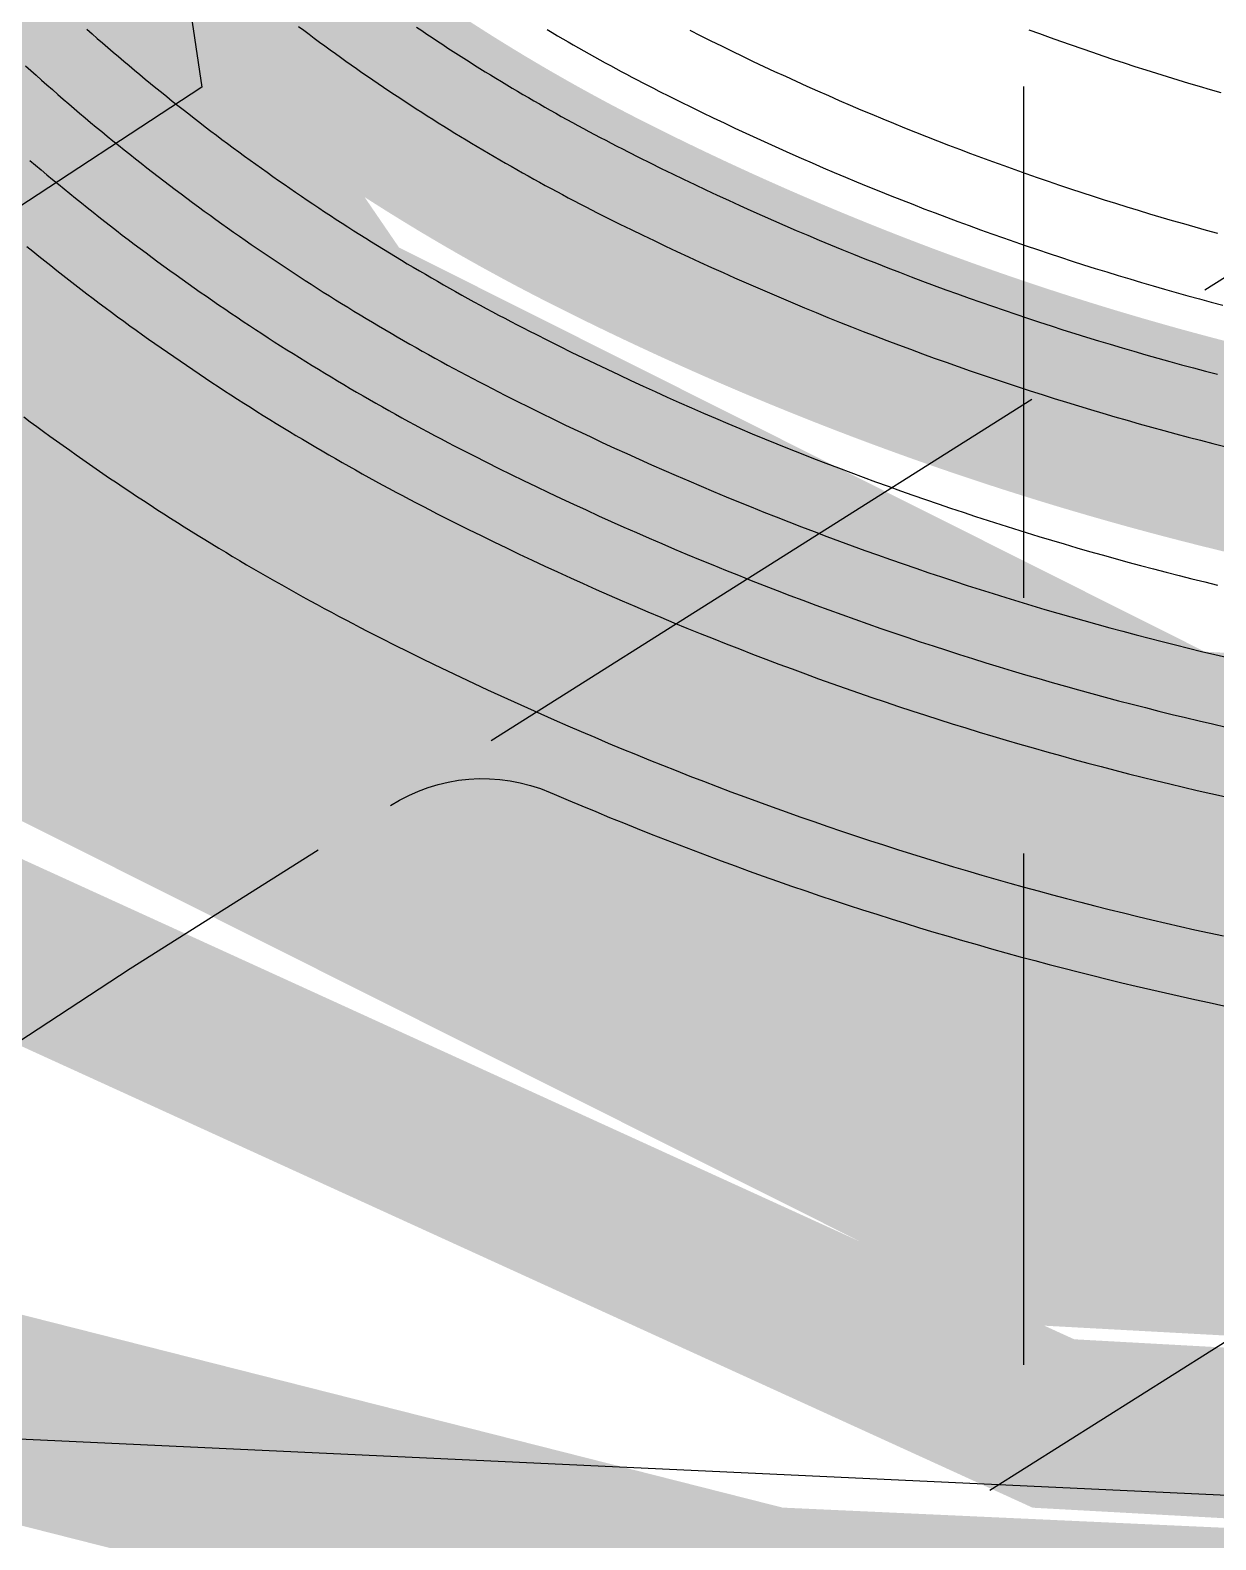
# Model space of a CAD drawing. Header units: inches. Extents: x 2439273 to 2445077, y 7048639 to 7057917.
# Drawn here: x 2442261.6 to 2442331.1, y 7051294 to 7051382.5 of the extents above; entities that cross this region are included whole.
import ezdxf

# ---------------------------------------------------------------- set-up
doc = ezdxf.new("R2010")
doc.units = ezdxf.units.IN
doc.header["$LTSCALE"] = 300
doc.header["$MEASUREMENT"] = 0
for name, pattern in [('DASHED', [0.29, 0.25, -0.04]), ('DASHED2', [0.15, 0.1, -0.05]), ('DASHEDX2', [0.165, 0.125, -0.04]), ('HIDDEN', [0.375, 0.25, -0.125]), ('PHANTOM', [4.25, 3.5, -0.15, 0.15, -0.15, 0.15, -0.15])]:
    doc.linetypes.add(name, pattern=pattern)
for name, color, linetype in [('BOUNDARY', 24, 'PHANTOM'), ('DRAINAGE_AREA', 250, 'DASHEDX2'), ('EC', 43, 'DASHEDX2'), ('GRID', 254, 'HIDDEN'), ('LIMITS OF DISTURBANCE', 1, 'HIDDEN'), ('new', 3, 'Continuous'), ('PC', 43, 'DASHEDX2'), ('SILT FENCE', 200, 'Continuous')]:
    doc.layers.add(name, color=color, linetype=linetype)

msp = doc.modelspace()

# ---------------------------------------------------------------- linework, layer by layer
at = {"layer": 'BOUNDARY', "color": 7, "linetype": 'Continuous', "flags": 128}
msp.add_lwpolyline([(2442104.787, 7051307.16), (2442104.787, 7051307.16, -0.164597), (2442284.061, 7051796.067), (2442284.061, 7051796.067)], format="xyb", dxfattribs=at)
msp.add_lwpolyline([(2442104.787, 7051307.16), (2443011.673, 7051264.942)], dxfattribs=at)
msp.add_lwpolyline([(2442104.787, 7051307.16), (2443011.673, 7051264.942)], dxfattribs=at)
at = {"layer": 'DRAINAGE_AREA', "color": 7, "linetype": 'DASHED', "const_width": 12, "flags": 128}
msp.add_lwpolyline([(2442449.991, 7052322.668), (2442298.345, 7052187.495), (2442138.512, 7052031.677), (2442027.086, 7051929.337), (2441999.692, 7051883.357), (2441997.609, 7051817.803), (2442000.875, 7051744.772), (2442013.654, 7051695.159), (2442042.943, 7051624.194), (2442109.289, 7051508.114), (2442159.128, 7051426.782), (2442198.914, 7051356.163), (2442210.213, 7051340.372), (2442231.226, 7051316.011), (2442249.406, 7051303.95), (2442304.833, 7051289.888), (2442380.115, 7051286.451), (2442499.98, 7051279.101), (2442655.099, 7051268.353), (2442738.562, 7051262.729), (2442833.166, 7051261.232), (2442897.366, 7051261.043), (2442925.703, 7051269.788), (2442951.973, 7051288.585), (2442990.83, 7051320.232), (2443040.082, 7051378.536), (2443101.431, 7051455.747), (2443128.76, 7051512.459)], dxfattribs=at)
msp.add_lwpolyline([(2442257.678, 7051403.06), (2442257.731, 7051402.966), (2442257.784, 7051402.871), (2442257.837, 7051402.777), (2442257.891, 7051402.683), (2442257.944, 7051402.589), (2442257.999, 7051402.495), (2442258.053, 7051402.402), (2442258.107, 7051402.308), (2442258.162, 7051402.215), (2442258.217, 7051402.121), (2442258.272, 7051402.028), (2442258.328, 7051401.935), (2442258.384, 7051401.843), (2442258.44, 7051401.75), (2442258.496, 7051401.657), (2442258.552, 7051401.565), (2442258.609, 7051401.473), (2442258.666, 7051401.381), (2442258.723, 7051401.289), (2442258.781, 7051401.197), (2442258.839, 7051401.106), (2442258.897, 7051401.014), (2442258.955, 7051400.923), (2442259.013, 7051400.832), (2442259.072, 7051400.741), (2442259.131, 7051400.65), (2442259.19, 7051400.559), (2442259.249, 7051400.469), (2442259.309, 7051400.378), (2442259.369, 7051400.288), (2442259.429, 7051400.198), (2442259.489, 7051400.108), (2442259.55, 7051400.019), (2442259.611, 7051399.929), (2442259.672, 7051399.84), (2442259.733, 7051399.75), (2442259.795, 7051399.661), (2442259.856, 7051399.572), (2442259.918, 7051399.484), (2442259.981, 7051399.395), (2442260.043, 7051399.307), (2442260.106, 7051399.218), (2442260.169, 7051399.13), (2442260.232, 7051399.042), (2442260.295, 7051398.955), (2442260.359, 7051398.867), (2442260.423, 7051398.78), (2442260.487, 7051398.692), (2442260.551, 7051398.605), (2442260.616, 7051398.518), (2442260.68, 7051398.432), (2442260.745, 7051398.345), (2442260.811, 7051398.259), (2442260.876, 7051398.172), (2442260.942, 7051398.086), (2442261.008, 7051398), (2442261.074, 7051397.915), (2442261.14, 7051397.829), (2442261.207, 7051397.744), (2442261.274, 7051397.659), (2442261.341, 7051397.574), (2442261.408, 7051397.489), (2442261.475, 7051397.404), (2442261.543, 7051397.32), (2442261.611, 7051397.235), (2442261.679, 7051397.151), (2442261.748, 7051397.067), (2442261.816, 7051396.984), (2442261.885, 7051396.9), (2442261.954, 7051396.817), (2442262.023, 7051396.733), (2442262.093, 7051396.65), (2442262.163, 7051396.568), (2442262.233, 7051396.485), (2442262.303, 7051396.402), (2442262.373, 7051396.32), (2442262.444, 7051396.238), (2442262.514, 7051396.156), (2442262.585, 7051396.074), (2442262.657, 7051395.993), (2442262.728, 7051395.912), (2442262.8, 7051395.83), (2442262.872, 7051395.749), (2442262.944, 7051395.669), (2442263.016, 7051395.588), (2442263.089, 7051395.508), (2442263.161, 7051395.427), (2442263.234, 7051395.347), (2442263.307, 7051395.268), (2442263.381, 7051395.188), (2442263.454, 7051395.109), (2442263.528, 7051395.029), (2442263.602, 7051394.95), (2442263.676, 7051394.871), (2442263.751, 7051394.793), (2442263.825, 7051394.714), (2442263.9, 7051394.636), (2442263.975, 7051394.558), (2442264.05, 7051394.48), (2442264.126, 7051394.403), (2442264.393, 7051394.129), (2442264.662, 7051393.856), (2442264.931, 7051393.583), (2442265.202, 7051393.312), (2442265.473, 7051393.042), (2442265.745, 7051392.772), (2442266.018, 7051392.504), (2442266.292, 7051392.236), (2442266.566, 7051391.97), (2442266.842, 7051391.704), (2442267.119, 7051391.439), (2442267.396, 7051391.175), (2442267.674, 7051390.912), (2442267.953, 7051390.65), (2442268.233, 7051390.388), (2442268.514, 7051390.128), (2442268.796, 7051389.869), (2442269.078, 7051389.61), (2442269.362, 7051389.353), (2442269.646, 7051389.096), (2442269.931, 7051388.84), (2442270.217, 7051388.586), (2442270.504, 7051388.332), (2442270.791, 7051388.079), (2442271.08, 7051387.827), (2442271.369, 7051387.576), (2442271.659, 7051387.327), (2442271.95, 7051387.078), (2442272.242, 7051386.83), (2442272.535, 7051386.582), (2442272.828, 7051386.336), (2442273.122, 7051386.091), (2442273.417, 7051385.847), (2442273.713, 7051385.604), (2442274.009, 7051385.362), (2442274.307, 7051385.12), (2442274.605, 7051384.88), (2442274.904, 7051384.641), (2442275.204, 7051384.403), (2442275.504, 7051384.165), (2442275.806, 7051383.929), (2442276.108, 7051383.694), (2442276.411, 7051383.46), (2442276.714, 7051383.226), (2442277.019, 7051382.994), (2442277.324, 7051382.763), (2442277.63, 7051382.533), (2442277.937, 7051382.303), (2442278.244, 7051382.075), (2442278.552, 7051381.848), (2442278.861, 7051381.622), (2442279.171, 7051381.396), (2442279.482, 7051381.172), (2442279.793, 7051380.949), (2442280.105, 7051380.727), (2442280.417, 7051380.506), (2442280.731, 7051380.286), (2442281.045, 7051380.067), (2442281.36, 7051379.849), (2442281.675, 7051379.632), (2442281.992, 7051379.416), (2442282.309, 7051379.201), (2442282.626, 7051378.988), (2442282.945, 7051378.775), (2442283.264, 7051378.563), (2442283.584, 7051378.353), (2442283.904, 7051378.143), (2442284.225, 7051377.934), (2442284.547, 7051377.727), (2442284.87, 7051377.521), (2442285.193, 7051377.315), (2442285.517, 7051377.111), (2442285.841, 7051376.908), (2442286.167, 7051376.706), (2442286.493, 7051376.505), (2442286.819, 7051376.305), (2442287.146, 7051376.106), (2442287.474, 7051375.908), (2442287.803, 7051375.711), (2442288.132, 7051375.516), (2442288.462, 7051375.321), (2442288.792, 7051375.128), (2442289.123, 7051374.935), (2442289.455, 7051374.744), (2442289.787, 7051374.554), (2442290.12, 7051374.365), (2442290.454, 7051374.177), (2442290.788, 7051373.99), (2442291.123, 7051373.804), (2442291.459, 7051373.62), (2442291.795, 7051373.436), (2442292.131, 7051373.254), (2442292.469, 7051373.072), (2442292.806, 7051372.892), (2442293.145, 7051372.713), (2442293.484, 7051372.535), (2442293.824, 7051372.358), (2442294.164, 7051372.182), (2442294.505, 7051372.008), (2442294.846, 7051371.834), (2442295.509, 7051371.5), (2442296.174, 7051371.169), (2442296.84, 7051370.841), (2442297.508, 7051370.515), (2442298.177, 7051370.192), (2442298.847, 7051369.872), (2442299.519, 7051369.555), (2442300.192, 7051369.241), (2442300.866, 7051368.929), (2442301.542, 7051368.621), (2442302.219, 7051368.315), (2442302.897, 7051368.012), (2442303.577, 7051367.712), (2442304.257, 7051367.415), (2442304.939, 7051367.121), (2442305.623, 7051366.829), (2442306.307, 7051366.541), (2442306.993, 7051366.255), (2442307.68, 7051365.973), (2442308.368, 7051365.693), (2442309.057, 7051365.416), (2442309.747, 7051365.142), (2442310.439, 7051364.871), (2442311.131, 7051364.603), (2442311.825, 7051364.337), (2442312.52, 7051364.075), (2442313.216, 7051363.816), (2442313.913, 7051363.559), (2442314.611, 7051363.306), (2442315.311, 7051363.055), (2442316.011, 7051362.808), (2442316.712, 7051362.563), (2442317.415, 7051362.321), (2442318.118, 7051362.083), (2442318.822, 7051361.847), (2442319.528, 7051361.614), (2442320.234, 7051361.384), (2442320.941, 7051361.158), (2442321.65, 7051360.934), (2442322.359, 7051360.713), (2442323.069, 7051360.495), (2442323.78, 7051360.28), (2442324.492, 7051360.069), (2442325.205, 7051359.86), (2442325.918, 7051359.654), (2442326.633, 7051359.451), (2442327.348, 7051359.251), (2442328.065, 7051359.055), (2442328.782, 7051358.861), (2442329.499, 7051358.67), (2442330.218, 7051358.483), (2442330.938, 7051358.298), (2442331.658, 7051358.116), (2442332.379, 7051357.938), (2442333.101, 7051357.762), (2442333.823, 7051357.59), (2442334.546, 7051357.42), (2442335.27, 7051357.254), (2442335.995, 7051357.091), (2442336.72, 7051356.931), (2442337.446, 7051356.773), (2442338.173, 7051356.619), (2442338.9, 7051356.468), (2442339.628, 7051356.32), (2442340.356, 7051356.175), (2442341.085, 7051356.034), (2442341.815, 7051355.895), (2442342.545, 7051355.759), (2442343.276, 7051355.627), (2442344.007, 7051355.497), (2442344.739, 7051355.371), (2442345.472, 7051355.247), (2442346.205, 7051355.127), (2442346.938, 7051355.01), (2442347.672, 7051354.896), (2442348.407, 7051354.785), (2442349.142, 7051354.677), (2442349.877, 7051354.572), (2442350.613, 7051354.471), (2442351.349, 7051354.372), (2442352.086, 7051354.277), (2442352.823, 7051354.184), (2442353.56, 7051354.095), (2442354.298, 7051354.009), (2442355.036, 7051353.926), (2442355.774, 7051353.846), (2442356.513, 7051353.77), (2442357.252, 7051353.696), (2442357.992, 7051353.626), (2442358.731, 7051353.558), (2442359.471, 7051353.494), (2442360.212, 7051353.433), (2442360.952, 7051353.375), (2442361.693, 7051353.32), (2442362.434, 7051353.268), (2442363.175, 7051353.219), (2442363.916, 7051353.174), (2442364.658, 7051353.132), (2442365.4, 7051353.092), (2442366.142, 7051353.056), (2442854.119, 7051330.34), (2442854.342, 7051330.332), (2442854.565, 7051330.329), (2442854.787, 7051330.331), (2442855.01, 7051330.338), (2442855.232, 7051330.35), (2442855.454, 7051330.367), (2442855.676, 7051330.389), (2442855.897, 7051330.415), (2442856.117, 7051330.447), (2442856.337, 7051330.484), (2442856.556, 7051330.525), (2442856.774, 7051330.571), (2442856.991, 7051330.623), (2442857.206, 7051330.679), (2442857.42, 7051330.739), (2442857.633, 7051330.805), (2442857.844, 7051330.875), (2442858.054, 7051330.95), (2442858.262, 7051331.03), (2442858.468, 7051331.114), (2442858.673, 7051331.203), (2442858.875, 7051331.296), (2442859.075, 7051331.394), (2442859.273, 7051331.496), (2442859.468, 7051331.602), (2442859.661, 7051331.713), (2442859.852, 7051331.829), (2442860.04, 7051331.948), (2442860.225, 7051332.072), (2442860.408, 7051332.199), (2442860.587, 7051332.331), (2442860.764, 7051332.467), (2442860.937, 7051332.606), (2442861.108, 7051332.75), (2442861.275, 7051332.897), (2442861.439, 7051333.047), (2442861.599, 7051333.202), (2442861.756, 7051333.36), (2442861.91, 7051333.521), (2442862.059, 7051333.686), (2442862.205, 7051333.854), (2442862.348, 7051334.026), (2442862.486, 7051334.2), (2442862.621, 7051334.377), (2442862.751, 7051334.558), (2442862.878, 7051334.741), (2442863, 7051334.927), (2442863.118, 7051335.116), (2442863.232, 7051335.307), (2442863.342, 7051335.501), (2442863.447, 7051335.697), (2442863.548, 7051335.896), (2442863.645, 7051336.097), (2442863.737, 7051336.299), (2442863.824, 7051336.504), (2442863.907, 7051336.711), (2442863.985, 7051336.919), (2442864.059, 7051337.13), (2442864.128, 7051337.341), (2442864.192, 7051337.555), (2442864.251, 7051337.769), (2442864.306, 7051337.985), (2442864.356, 7051338.202), (2442864.401, 7051338.42), (2442864.441, 7051338.639), (2442864.476, 7051338.859), (2442864.506, 7051339.08), (2442864.531, 7051339.301), (2442864.552, 7051339.523), (2442864.567, 7051339.745), (2442864.578, 7051339.968), (2442864.583, 7051340.19), (2442864.584, 7051340.413), (2442864.58, 7051340.636), (2442864.57, 7051340.858), (2442864.556, 7051341.08), (2442864.537, 7051341.302), (2442864.513, 7051341.524), (2442864.484, 7051341.744), (2442864.45, 7051341.964), (2442864.411, 7051342.184), (2442864.367, 7051342.402), (2442864.319, 7051342.619), (2442864.265, 7051342.836), (2442864.207, 7051343.051), (2442864.144, 7051343.264), (2442864.076, 7051343.476), (2442864.004, 7051343.687), (2442863.927, 7051343.896), (2442863.845, 7051344.103), (2442863.759, 7051344.308), (2442863.668, 7051344.512), (2442863.572, 7051344.713), (2442863.472, 7051344.912), (2442863.368, 7051345.109), (2442863.26, 7051345.303), (2442863.147, 7051345.495), (2442863.029, 7051345.684), (2442862.908, 7051345.871), (2442862.783, 7051346.055), (2442807.536, 7051425.151), (2442770.519, 7051598.658), (2442753.197, 7051827.92), (2442761.895, 7052001.576), (2442766.405, 7052063.113), (2442802.071, 7052281.181), (2442802.139, 7052281.632), (2442802.196, 7052282.085), (2442802.241, 7052282.539), (2442802.274, 7052282.994), (2442802.296, 7052283.45), (2442802.306, 7052283.906), (2442802.305, 7052284.363), (2442802.292, 7052284.819), (2442802.268, 7052285.274), (2442802.232, 7052285.729), (2442802.185, 7052286.183), (2442802.126, 7052286.636), (2442802.055, 7052287.086), (2442801.974, 7052287.535), (2442801.881, 7052287.982), (2442801.776, 7052288.426), (2442801.661, 7052288.868), (2442801.534, 7052289.306), (2442801.396, 7052289.741), (2442801.247, 7052290.172), (2442801.088, 7052290.6), (2442800.917, 7052291.023), (2442800.736, 7052291.442), (2442800.544, 7052291.856), (2442800.342, 7052292.265), (2442800.13, 7052292.669), (2442799.907, 7052293.067), (2442799.674, 7052293.46), (2442799.432, 7052293.846), (2442799.179, 7052294.226), (2442798.918, 7052294.6), (2442798.646, 7052294.967), (2442798.366, 7052295.327), (2442798.077, 7052295.68), (2442797.778, 7052296.025), (2442797.471, 7052296.363), (2442797.156, 7052296.692), (2442796.832, 7052297.014), (2442796.501, 7052297.327), (2442796.161, 7052297.632), (2442795.814, 7052297.928), (2442795.459, 7052298.216), (2442795.098, 7052298.494), (2442794.729, 7052298.763), (2442794.354, 7052299.022), (2442793.972, 7052299.272), (2442793.584, 7052299.512), (2442793.19, 7052299.742), (2442792.79, 7052299.962), (2442792.385, 7052300.172), (2442791.975, 7052300.372), (2442791.559, 7052300.561), (2442791.139, 7052300.74), (2442790.715, 7052300.907), (2442790.287, 7052301.064), (2442789.854, 7052301.21), (2442789.419, 7052301.346), (2442788.979, 7052301.47), (2442788.537, 7052301.582), (2442788.092, 7052301.684), (2442787.645, 7052301.774), (2442787.196, 7052301.853), (2442786.744, 7052301.921), (2442786.292, 7052301.977), (2442785.837, 7052302.021), (2442785.382, 7052302.054), (2442784.927, 7052302.076), (2442784.47, 7052302.086), (2442784.014, 7052302.084), (2442783.558, 7052302.071), (2442783.102, 7052302.046), (2442782.648, 7052302.01), (2442782.194, 7052301.962), (2442781.741, 7052301.903), (2442781.291, 7052301.832), (2442780.842, 7052301.75), (2442780.395, 7052301.656), (2442779.951, 7052301.551), (2442779.51, 7052301.435), (2442779.071, 7052301.308), (2442778.637, 7052301.17), (2442778.205, 7052301.021), (2442777.778, 7052300.861), (2442777.355, 7052300.69), (2442776.936, 7052300.508), (2442776.522, 7052300.316), (2442776.114, 7052300.114), (2442775.71, 7052299.901), (2442775.312, 7052299.678), (2442774.92, 7052299.445), (2442774.533, 7052299.202), (2442774.153, 7052298.949), (2442773.78, 7052298.687), (2442773.413, 7052298.415), (2442773.053, 7052298.135), (2442772.701, 7052297.845), (2442772.356, 7052297.546), (2442772.019, 7052297.239), (2442771.689, 7052296.923), (2442771.368, 7052296.599), (2442665.794, 7052187.426), (2442317.339, 7051768.833), (2442315.906, 7051767.045), (2442314.478, 7051765.253), (2442313.055, 7051763.457), (2442311.638, 7051761.657), (2442310.227, 7051759.852), (2442308.82, 7051758.044), (2442307.419, 7051756.231), (2442306.024, 7051754.414), (2442304.634, 7051752.593), (2442303.249, 7051750.767), (2442301.87, 7051748.938), (2442300.496, 7051747.104), (2442299.128, 7051745.267), (2442297.765, 7051743.425), (2442296.407, 7051741.579), (2442295.055, 7051739.729), (2442293.709, 7051737.875), (2442292.368, 7051736.018), (2442291.033, 7051734.156), (2442289.703, 7051732.29), (2442288.379, 7051730.42), (2442287.06, 7051728.547), (2442285.747, 7051726.669), (2442284.44, 7051724.788), (2442283.138, 7051722.902), (2442281.842, 7051721.013), (2442280.551, 7051719.12), (2442279.267, 7051717.223), (2442277.987, 7051715.322), (2442276.714, 7051713.418), (2442275.446, 7051711.51), (2442274.183, 7051709.597), (2442272.927, 7051707.682), (2442271.676, 7051705.762), (2442270.431, 7051703.839), (2442269.192, 7051701.912), (2442267.958, 7051699.981), (2442266.73, 7051698.047), (2442265.508, 7051696.109), (2442264.292, 7051694.167), (2442263.081, 7051692.222), (2442261.876, 7051690.273), (2442260.678, 7051688.321), (2442259.484, 7051686.365), (2442258.297, 7051684.405), (2442257.116, 7051682.442), (2442255.94, 7051680.476), (2442254.77, 7051678.506), (2442253.607, 7051676.532), (2442252.449, 7051674.555), (2442251.296, 7051672.575), (2442250.15, 7051670.591), (2442249.01, 7051668.604), (2442247.876, 7051666.613), (2442246.747, 7051664.619), (2442245.625, 7051662.622), (2442244.508, 7051660.621), (2442243.398, 7051658.617), (2442242.293, 7051656.61), (2442241.195, 7051654.599), (2442240.102, 7051652.586), (2442239.015, 7051650.568), (2442237.935, 7051648.548), (2442236.86, 7051646.525), (2442235.792, 7051644.498), (2442234.729, 7051642.468), (2442233.673, 7051640.435), (2442232.622, 7051638.399), (2442231.578, 7051636.36), (2442230.54, 7051634.317), (2442229.508, 7051632.272), (2442228.482, 7051630.223), (2442227.462, 7051628.172), (2442226.448, 7051626.117), (2442225.44, 7051624.059), (2442224.438, 7051621.999), (2442223.443, 7051619.935), (2442222.454, 7051617.869), (2442221.471, 7051615.799), (2442220.494, 7051613.727), (2442219.523, 7051611.652), (2442218.558, 7051609.573), (2442217.6, 7051607.492), (2442216.648, 7051605.408), (2442215.702, 7051603.322), (2442214.762, 7051601.232), (2442213.828, 7051599.14), (2442212.901, 7051597.045), (2442211.98, 7051594.947), (2442211.065, 7051592.846), (2442210.156, 7051590.743), (2442209.254, 7051588.637), (2442208.358, 7051586.529), (2442207.468, 7051584.417), (2442206.585, 7051582.303), (2442205.708, 7051580.187), (2442204.837, 7051578.067), (2442203.972, 7051575.946), (2442203.114, 7051573.821), (2442202.262, 7051571.695), (2442202.104, 7051571.296), (2442201.947, 7051570.898), (2442201.791, 7051570.499), (2442201.635, 7051570.1), (2442201.481, 7051569.7), (2442201.328, 7051569.3), (2442201.175, 7051568.9), (2442201.024, 7051568.499), (2442200.874, 7051568.098), (2442200.724, 7051567.697), (2442200.576, 7051567.295), (2442200.428, 7051566.893), (2442200.282, 7051566.49), (2442200.136, 7051566.088), (2442199.992, 7051565.684), (2442199.848, 7051565.281), (2442199.705, 7051564.877), (2442199.564, 7051564.473), (2442199.423, 7051564.068), (2442199.284, 7051563.663), (2442199.145, 7051563.258), (2442199.007, 7051562.852), (2442198.871, 7051562.446), (2442198.735, 7051562.04), (2442198.6, 7051561.633), (2442198.467, 7051561.226), (2442198.334, 7051560.819), (2442198.202, 7051560.411), (2442198.072, 7051560.003), (2442197.942, 7051559.595), (2442197.813, 7051559.187), (2442197.685, 7051558.778), (2442197.559, 7051558.369), (2442197.433, 7051557.959), (2442197.308, 7051557.549), (2442197.184, 7051557.139), (2442197.062, 7051556.729), (2442196.94, 7051556.318), (2442196.819, 7051555.907), (2442196.699, 7051555.496), (2442196.581, 7051555.084), (2442196.463, 7051554.673), (2442196.346, 7051554.26), (2442196.23, 7051553.848), (2442196.116, 7051553.435), (2442196.002, 7051553.022), (2442195.889, 7051552.609), (2442195.777, 7051552.196), (2442195.667, 7051551.782), (2442195.557, 7051551.368), (2442195.448, 7051550.953), (2442195.341, 7051550.539), (2442195.234, 7051550.124), (2442195.128, 7051549.709), (2442195.024, 7051549.293), (2442194.92, 7051548.878), (2442194.817, 7051548.462), (2442194.716, 7051548.046), (2442194.615, 7051547.63), (2442194.516, 7051547.213), (2442194.417, 7051546.796), (2442194.319, 7051546.379), (2442194.223, 7051545.962), (2442194.127, 7051545.544), (2442194.033, 7051545.126), (2442193.939, 7051544.708), (2442193.847, 7051544.29), (2442193.755, 7051543.872), (2442193.665, 7051543.453), (2442193.575, 7051543.034), (2442193.487, 7051542.615), (2442193.4, 7051542.195), (2442193.313, 7051541.776), (2442193.228, 7051541.356), (2442193.144, 7051540.936), (2442193.06, 7051540.516), (2442192.978, 7051540.096), (2442192.897, 7051539.675), (2442192.816, 7051539.254), (2442192.737, 7051538.833), (2442192.659, 7051538.412), (2442192.582, 7051537.991), (2442192.506, 7051537.569), (2442192.431, 7051537.148), (2442192.357, 7051536.726), (2442192.284, 7051536.304), (2442192.212, 7051535.881), (2442192.141, 7051535.459), (2442192.071, 7051535.036), (2442192.002, 7051534.614), (2442191.934, 7051534.191), (2442191.867, 7051533.768), (2442191.801, 7051533.344), (2442191.736, 7051532.921), (2442191.672, 7051532.497), (2442191.61, 7051532.074), (2442191.548, 7051531.65), (2442191.487, 7051531.226), (2442191.428, 7051530.802), (2442191.369, 7051530.377), (2442191.352, 7051530.25), (2442191.336, 7051530.122), (2442191.32, 7051529.994), (2442191.306, 7051529.866), (2442191.292, 7051529.738), (2442191.279, 7051529.61), (2442191.267, 7051529.481), (2442191.255, 7051529.353), (2442191.245, 7051529.225), (2442191.235, 7051529.096), (2442191.226, 7051528.968), (2442191.218, 7051528.839), (2442191.211, 7051528.71), (2442191.205, 7051528.582), (2442191.2, 7051528.453), (2442191.195, 7051528.324), (2442191.191, 7051528.195), (2442191.188, 7051528.067), (2442191.186, 7051527.938), (2442191.184, 7051527.809), (2442191.184, 7051527.68), (2442191.184, 7051527.551), (2442191.185, 7051527.422), (2442191.187, 7051527.294), (2442191.19, 7051527.165), (2442191.194, 7051527.036), (2442191.198, 7051526.907), (2442191.204, 7051526.779), (2442191.21, 7051526.65), (2442191.217, 7051526.521), (2442191.224, 7051526.393), (2442191.233, 7051526.264), (2442191.242, 7051526.136), (2442191.253, 7051526.007), (2442191.264, 7051525.879), (2442191.276, 7051525.75), (2442191.288, 7051525.622), (2442191.302, 7051525.494), (2442191.316, 7051525.366), (2442191.332, 7051525.238), (2442191.348, 7051525.11), (2442191.364, 7051524.983), (2442191.382, 7051524.855), (2442191.401, 7051524.727), (2442191.42, 7051524.6), (2442191.44, 7051524.473), (2442191.461, 7051524.346), (2442191.483, 7051524.219), (2442191.505, 7051524.092), (2442191.529, 7051523.965), (2442191.553, 7051523.839), (2442191.578, 7051523.712), (2442191.604, 7051523.586), (2442191.631, 7051523.46), (2442191.658, 7051523.334), (2442191.686, 7051523.208), (2442191.716, 7051523.083), (2442191.746, 7051522.958), (2442191.776, 7051522.833), (2442191.808, 7051522.708), (2442191.84, 7051522.583), (2442191.873, 7051522.458), (2442191.907, 7051522.334), (2442191.942, 7051522.21), (2442191.977, 7051522.086), (2442192.014, 7051521.963), (2442192.051, 7051521.839), (2442192.089, 7051521.716), (2442192.127, 7051521.593), (2442192.167, 7051521.471), (2442192.207, 7051521.348), (2442192.248, 7051521.226), (2442192.29, 7051521.104), (2442192.333, 7051520.983), (2442192.376, 7051520.861), (2442192.42, 7051520.74), (2442192.465, 7051520.62), (2442192.511, 7051520.499), (2442192.558, 7051520.379), (2442192.605, 7051520.259), (2442192.653, 7051520.14), (2442192.702, 7051520.02), (2442192.752, 7051519.902), (2442192.802, 7051519.783), (2442192.853, 7051519.665), (2442192.905, 7051519.547), (2442192.958, 7051519.429), (2442193.011, 7051519.312), (2442193.065, 7051519.195), (2442193.12, 7051519.079), (2442193.176, 7051518.962), (2442193.232, 7051518.847), (2442193.29, 7051518.731), (2442193.347, 7051518.616), (2442193.406, 7051518.501), (2442193.466, 7051518.387), (2442193.526, 7051518.273), (2442193.587, 7051518.159), (2442193.648, 7051518.046), (2442193.71, 7051517.934), (2442257.678, 7051403.06)], close=True, dxfattribs=at)
at = {"layer": 'EC', "color": 43, "linetype": 'DASHEDX2', "flags": 128}
for points in [[(2442071.609, 7051677.755), (2442096.25, 7051642.842), (2442114.492, 7051559.532), (2442250.695, 7051614.692), (2442285.356, 7051624.752), (2442296.258, 7051585.061), (2442293.545, 7051561.579), (2442272.577, 7051529.647), (2442222.639, 7051461.48), (2442252.192, 7051451.117), (2442264.56, 7051426.34), (2442271.656, 7051379.202), (2442206.413, 7051336.377), (2442211.124, 7051326.102), (2442226.626, 7051299.078)], [(2442506.396, 7051288.357), (2442531.224, 7051315.516), (2442464.947, 7051313.744), (2442436.494, 7051332.501), (2442398.881, 7051395.74), (2442338.252, 7051372.194), (2442267.441, 7051327.462), (2442230.473, 7051303.196), (2442231.46, 7051301.044)], [(2442422.556, 7051292.024), (2442397.36, 7051308.634), (2442383.15, 7051332.526), (2442360.245, 7051323.63), (2442317.867, 7051296.86)]]:
    msp.add_lwpolyline(points, dxfattribs=at)
at = {"layer": 'GRID', "linetype": 'HIDDEN', "ltscale": 0.4}
msp.add_line((2442319.858, 7049369.237), (2442319.858, 7057765.425), dxfattribs=at)
at = {"layer": 'LIMITS OF DISTURBANCE', "linetype": 'HIDDEN', "ltscale": 0.5, "const_width": 10, "flags": 128}
msp.add_lwpolyline([(2442127.257, 7051363.131), (2442204.089, 7051407.402), (2442248.381, 7051334.219), (2442321.597, 7051300.79), (2442978.736, 7051264.651), (2442873.883, 7051467.935), (2442844.438, 7051663.978), (2442837.948, 7051847.231), (2442855.795, 7052101.84), (2442920.694, 7052448.887), (2442846.061, 7052487.808), (2442745.468, 7052429.426), (2442638.385, 7052301.311), (2442479.383, 7052533.216), (2442601.964, 7052602.514), (2442577.225, 7052676.959), (2442623.922, 7052843.852), (2442677.386, 7052988.585), (2442817.731, 7052854.986), (2442880.106, 7052869.459), (2442848.94, 7052940.227), (2441864.579, 7054261.296), (2440019.52, 7054269.212), (2440021.055, 7054291.384), (2439890.925, 7054291.384), (2439873.839, 7053725.813), (2439992.241, 7053477.478), (2440095.115, 7053461.957), (2440589.34, 7053162.55), (2441040.785, 7052879.456), (2441280.086, 7052734.834), (2441479.138, 7052560.138), (2441546.564, 7052439.761), (2441527.164, 7052421.213), (2441549.245, 7052380.141), (2441642.501, 7052242.637), (2441664.327, 7052251.231), (2441824.683, 7051951.869), (2441858.856, 7051917.871), (2441968.474, 7052034.673), (2442364.546, 7052357.171), (2442528.258, 7052144.996), (2442257.345, 7051826.221), (2442200.927, 7051726.794), (2442147.479, 7051624.399), (2442128.178, 7051520.519), (2442178.807, 7051440.125), (2442105.985, 7051398.871), (2442104.543, 7051397.79), (2442122.547, 7051359.602)], close=True, dxfattribs=at)
at = {"layer": 'new', "color": 3, "linetype": 'PHANTOM', "flags": 128}
msp.add_lwpolyline([(2442104.787, 7051307.16), (2442104.787, 7051307.16, -0.164597), (2442284.061, 7051796.067), (2442284.061, 7051796.067)], format="xyb", dxfattribs=at)
msp.add_lwpolyline([(2442104.787, 7051307.16), (2443011.673, 7051264.942)], dxfattribs=at)
at = {"layer": 'PC', "color": 24, "linetype": 'Continuous', "flags": 128}
for points in [[(2442277.324, 7051382.763), (2442277.63, 7051382.533), (2442277.937, 7051382.303), (2442278.244, 7051382.075), (2442278.552, 7051381.848), (2442278.861, 7051381.622), (2442279.171, 7051381.396), (2442279.482, 7051381.172), (2442279.793, 7051380.949), (2442280.105, 7051380.727), (2442280.417, 7051380.506), (2442280.731, 7051380.286), (2442281.045, 7051380.067), (2442281.36, 7051379.849), (2442281.675, 7051379.632), (2442281.992, 7051379.416), (2442282.309, 7051379.201), (2442282.626, 7051378.988), (2442282.945, 7051378.775), (2442283.264, 7051378.563), (2442283.584, 7051378.353), (2442283.904, 7051378.143), (2442284.225, 7051377.934), (2442284.547, 7051377.727), (2442284.87, 7051377.521), (2442285.193, 7051377.315), (2442285.517, 7051377.111), (2442285.841, 7051376.908), (2442286.167, 7051376.706), (2442286.493, 7051376.505), (2442286.819, 7051376.305), (2442287.146, 7051376.106), (2442287.474, 7051375.908), (2442287.803, 7051375.711), (2442288.132, 7051375.516), (2442288.462, 7051375.321), (2442288.792, 7051375.128), (2442289.123, 7051374.935), (2442289.455, 7051374.744), (2442289.787, 7051374.554), (2442290.12, 7051374.365), (2442290.454, 7051374.177), (2442290.788, 7051373.99), (2442291.123, 7051373.804), (2442291.459, 7051373.62), (2442291.795, 7051373.436), (2442292.131, 7051373.254), (2442292.469, 7051373.072), (2442292.806, 7051372.892), (2442293.145, 7051372.713), (2442293.484, 7051372.535), (2442293.824, 7051372.358), (2442294.164, 7051372.182), (2442294.505, 7051372.008), (2442294.846, 7051371.834), (2442295.509, 7051371.5), (2442296.174, 7051371.169), (2442296.84, 7051370.841), (2442297.508, 7051370.515), (2442298.177, 7051370.192), (2442298.847, 7051369.872), (2442299.519, 7051369.555), (2442300.192, 7051369.241), (2442300.866, 7051368.929), (2442301.542, 7051368.621), (2442302.219, 7051368.315), (2442302.897, 7051368.012), (2442303.577, 7051367.712), (2442304.257, 7051367.415), (2442304.939, 7051367.121), (2442305.623, 7051366.829), (2442306.307, 7051366.541), (2442306.993, 7051366.255), (2442307.68, 7051365.973), (2442308.368, 7051365.693), (2442309.057, 7051365.416), (2442309.747, 7051365.142), (2442310.439, 7051364.871), (2442311.131, 7051364.603), (2442311.825, 7051364.337), (2442312.52, 7051364.075), (2442313.216, 7051363.816), (2442313.913, 7051363.559), (2442314.611, 7051363.306), (2442315.311, 7051363.055), (2442316.011, 7051362.808), (2442316.712, 7051362.563), (2442317.415, 7051362.321), (2442318.118, 7051362.083), (2442318.822, 7051361.847), (2442319.528, 7051361.614), (2442320.234, 7051361.384), (2442320.941, 7051361.158), (2442321.65, 7051360.934), (2442322.359, 7051360.713), (2442323.069, 7051360.495), (2442323.78, 7051360.28), (2442324.492, 7051360.069), (2442325.205, 7051359.86), (2442325.918, 7051359.654), (2442326.633, 7051359.451), (2442327.348, 7051359.251), (2442328.065, 7051359.055), (2442328.782, 7051358.861), (2442329.499, 7051358.67), (2442330.218, 7051358.483), (2442330.938, 7051358.298), (2442331.658, 7051358.116)], [(2442284.241, 7051382.724), (2442284.547, 7051382.516), (2442284.854, 7051382.31), (2442285.161, 7051382.104), (2442285.47, 7051381.9), (2442285.778, 7051381.697), (2442286.088, 7051381.494), (2442286.398, 7051381.293), (2442286.709, 7051381.093), (2442287.02, 7051380.893), (2442287.332, 7051380.695), (2442287.645, 7051380.498), (2442287.958, 7051380.302), (2442288.272, 7051380.107), (2442288.587, 7051379.913), (2442288.902, 7051379.719), (2442289.218, 7051379.527), (2442289.535, 7051379.336), (2442289.852, 7051379.147), (2442290.17, 7051378.958), (2442290.488, 7051378.77), (2442290.807, 7051378.583), (2442291.127, 7051378.397), (2442291.447, 7051378.213), (2442291.768, 7051378.029), (2442292.09, 7051377.846), (2442292.412, 7051377.665), (2442292.735, 7051377.485), (2442293.058, 7051377.305), (2442293.382, 7051377.127), (2442293.706, 7051376.95), (2442294.031, 7051376.774), (2442294.357, 7051376.598), (2442294.683, 7051376.424), (2442295.01, 7051376.252), (2442295.337, 7051376.08), (2442295.665, 7051375.909), (2442295.994, 7051375.739), (2442296.323, 7051375.571), (2442296.652, 7051375.403)], [(2442264.906, 7051382.603), (2442265.212, 7051382.332), (2442265.52, 7051382.062), (2442265.828, 7051381.793), (2442266.137, 7051381.524), (2442266.448, 7051381.257), (2442266.758, 7051380.991), (2442267.07, 7051380.726), (2442267.383, 7051380.462), (2442267.697, 7051380.199), (2442268.011, 7051379.937), (2442268.327, 7051379.676), (2442268.643, 7051379.416), (2442268.96, 7051379.157), (2442269.278, 7051378.899), (2442269.596, 7051378.642), (2442269.916, 7051378.386), (2442270.237, 7051378.132), (2442270.558, 7051377.878), (2442270.88, 7051377.626), (2442271.203, 7051377.374), (2442271.527, 7051377.124), (2442271.851, 7051376.874), (2442272.177, 7051376.626), (2442272.503, 7051376.379), (2442272.83, 7051376.133), (2442273.158, 7051375.887), (2442273.487, 7051375.644), (2442273.816, 7051375.401), (2442274.146, 7051375.159), (2442274.477, 7051374.918), (2442274.809, 7051374.678), (2442275.142, 7051374.44), (2442275.475, 7051374.203), (2442275.81, 7051373.966), (2442276.145, 7051373.731), (2442276.48, 7051373.497), (2442276.817, 7051373.264), (2442277.154, 7051373.032), (2442277.492, 7051372.801), (2442277.831, 7051372.572), (2442278.171, 7051372.343), (2442278.511, 7051372.116), (2442278.852, 7051371.889), (2442279.194, 7051371.664), (2442279.537, 7051371.44), (2442279.88, 7051371.217), (2442280.224, 7051370.996), (2442280.569, 7051370.775), (2442280.914, 7051370.555), (2442281.261, 7051370.337), (2442281.608, 7051370.12), (2442281.955, 7051369.904), (2442282.304, 7051369.689), (2442282.653, 7051369.475), (2442283.003, 7051369.263), (2442283.353, 7051369.051), (2442283.704, 7051368.841), (2442284.056, 7051368.632), (2442284.409, 7051368.424), (2442284.762, 7051368.217), (2442285.116, 7051368.011), (2442285.471, 7051367.807), (2442285.826, 7051367.604), (2442286.182, 7051367.402), (2442286.538, 7051367.201), (2442286.896, 7051367.001), (2442287.254, 7051366.802), (2442287.612, 7051366.605), (2442287.972, 7051366.409), (2442288.331, 7051366.214), (2442288.692, 7051366.02), (2442289.053, 7051365.827), (2442289.415, 7051365.636), (2442289.777, 7051365.445), (2442290.14, 7051365.256), (2442290.504, 7051365.069), (2442290.868, 7051364.882), (2442291.233, 7051364.696)], [(2442291.901, 7051382.582), (2442292.208, 7051382.4), (2442292.515, 7051382.218), (2442292.822, 7051382.038), (2442293.131, 7051381.859), (2442293.44, 7051381.681), (2442293.749, 7051381.504), (2442294.059, 7051381.328), (2442294.37, 7051381.153), (2442294.681, 7051380.979), (2442294.993, 7051380.806), (2442295.305, 7051380.634), (2442295.618, 7051380.463), (2442295.931, 7051380.293), (2442296.245, 7051380.125), (2442296.56, 7051379.957), (2442296.875, 7051379.79), (2442297.191, 7051379.624), (2442297.507, 7051379.46), (2442297.824, 7051379.296), (2442298.141, 7051379.134), (2442298.459, 7051378.972)], [(2442300.265, 7051382.541), (2442300.883, 7051382.23), (2442301.503, 7051381.921), (2442302.124, 7051381.615), (2442302.746, 7051381.312), (2442303.369, 7051381.011), (2442303.994, 7051380.713), (2442304.619, 7051380.417), (2442305.247, 7051380.124), (2442305.875, 7051379.834), (2442306.504, 7051379.547), (2442307.135, 7051379.262), (2442307.767, 7051378.98), (2442308.4, 7051378.7), (2442309.035, 7051378.423), (2442309.67, 7051378.149), (2442310.307, 7051377.877), (2442310.945, 7051377.609), (2442311.584, 7051377.342), (2442312.224, 7051377.079), (2442312.865, 7051376.818), (2442313.507, 7051376.56), (2442314.15, 7051376.305), (2442314.795, 7051376.052), (2442315.44, 7051375.802), (2442316.087, 7051375.555), (2442316.734, 7051375.311), (2442317.383, 7051375.069), (2442318.032, 7051374.83), (2442318.683, 7051374.594), (2442319.334, 7051374.361), (2442319.987, 7051374.13), (2442320.64, 7051373.902), (2442321.295, 7051373.677), (2442321.95, 7051373.454), (2442322.607, 7051373.235), (2442323.264, 7051373.018), (2442323.922, 7051372.804), (2442324.581, 7051372.592), (2442325.241, 7051372.384), (2442325.902, 7051372.178), (2442326.564, 7051371.975), (2442327.226, 7051371.775), (2442327.89, 7051371.577), (2442328.554, 7051371.383), (2442329.219, 7051371.191), (2442329.885, 7051371.002), (2442330.551, 7051370.816), (2442331.219, 7051370.633)], [(2442320.16, 7051382.571), (2442320.778, 7051382.344), (2442321.397, 7051382.119), (2442322.017, 7051381.897), (2442322.638, 7051381.678), (2442323.259, 7051381.461), (2442323.882, 7051381.247), (2442324.505, 7051381.035), (2442325.13, 7051380.826), (2442325.755, 7051380.62), (2442326.381, 7051380.416), (2442327.008, 7051380.215), (2442327.636, 7051380.017), (2442328.264, 7051379.821), (2442328.894, 7051379.628), (2442329.524, 7051379.438), (2442330.155, 7051379.25), (2442330.787, 7051379.065), (2442331.419, 7051378.883)], [(2442261.306, 7051380.458), (2442261.62, 7051380.175), (2442261.935, 7051379.893), (2442262.25, 7051379.612), (2442262.567, 7051379.332), (2442262.884, 7051379.053), (2442263.202, 7051378.775), (2442263.522, 7051378.498), (2442263.842, 7051378.222), (2442264.163, 7051377.948), (2442264.485, 7051377.674), (2442264.807, 7051377.401), (2442265.131, 7051377.13), (2442265.456, 7051376.859), (2442265.781, 7051376.59), (2442266.108, 7051376.322), (2442266.435, 7051376.054), (2442266.763, 7051375.788), (2442267.092, 7051375.523), (2442267.422, 7051375.259), (2442267.753, 7051374.996), (2442268.085, 7051374.734), (2442268.417, 7051374.474), (2442268.75, 7051374.214), (2442269.085, 7051373.956), (2442269.42, 7051373.698), (2442269.756, 7051373.442), (2442270.092, 7051373.187), (2442270.43, 7051372.933), (2442270.769, 7051372.68), (2442271.108, 7051372.428), (2442271.448, 7051372.177), (2442271.789, 7051371.927), (2442272.131, 7051371.679), (2442272.473, 7051371.432), (2442272.817, 7051371.185), (2442273.161, 7051370.94), (2442273.506, 7051370.696), (2442273.852, 7051370.454), (2442274.198, 7051370.212), (2442274.546, 7051369.971), (2442274.894, 7051369.732), (2442275.243, 7051369.494), (2442275.593, 7051369.257), (2442275.943, 7051369.021), (2442276.295, 7051368.786), (2442276.647, 7051368.553), (2442276.999, 7051368.32), (2442277.353, 7051368.089), (2442277.708, 7051367.859), (2442278.063, 7051367.63), (2442278.419, 7051367.402), (2442278.775, 7051367.176), (2442279.133, 7051366.95), (2442279.491, 7051366.726), (2442279.85, 7051366.503), (2442280.209, 7051366.281), (2442280.57, 7051366.06), (2442280.931, 7051365.841), (2442281.293, 7051365.623), (2442281.655, 7051365.406), (2442282.018, 7051365.19), (2442282.382, 7051364.975), (2442282.747, 7051364.762), (2442283.112, 7051364.549), (2442283.478, 7051364.338), (2442283.845, 7051364.128), (2442284.213, 7051363.92), (2442284.581, 7051363.712), (2442284.949, 7051363.506), (2442285.319, 7051363.301), (2442285.689, 7051363.097), (2442286.06, 7051362.895), (2442286.431, 7051362.694), (2442286.804, 7051362.494), (2442287.176, 7051362.295), (2442287.55, 7051362.097), (2442287.924, 7051361.901), (2442288.299, 7051361.706), (2442288.674, 7051361.512), (2442289.05, 7051361.319), (2442289.427, 7051361.127)], [(2442298.459, 7051378.972), (2442299.092, 7051378.653), (2442299.727, 7051378.337), (2442300.363, 7051378.024), (2442301, 7051377.713), (2442301.638, 7051377.405), (2442302.278, 7051377.099), (2442302.919, 7051376.797), (2442303.562, 7051376.497), (2442304.206, 7051376.199), (2442304.85, 7051375.905), (2442305.497, 7051375.613), (2442306.144, 7051375.324), (2442306.793, 7051375.037), (2442307.442, 7051374.754), (2442308.093, 7051374.473), (2442308.746, 7051374.195), (2442309.399, 7051373.919), (2442310.053, 7051373.647), (2442310.709, 7051373.377), (2442311.366, 7051373.11), (2442312.024, 7051372.845), (2442312.683, 7051372.584), (2442313.343, 7051372.325), (2442314.004, 7051372.069), (2442314.666, 7051371.816), (2442315.33, 7051371.566), (2442315.994, 7051371.318), (2442316.66, 7051371.073), (2442317.326, 7051370.831), (2442317.993, 7051370.592), (2442318.662, 7051370.356), (2442319.331, 7051370.122), (2442320.002, 7051369.892), (2442320.673, 7051369.664), (2442321.346, 7051369.439), (2442322.019, 7051369.216), (2442322.693, 7051368.997), (2442323.368, 7051368.781), (2442324.044, 7051368.567), (2442324.721, 7051368.356), (2442325.399, 7051368.148), (2442326.078, 7051367.943), (2442326.758, 7051367.741), (2442327.438, 7051367.542), (2442328.119, 7051367.345), (2442328.801, 7051367.152), (2442329.484, 7051366.961), (2442330.168, 7051366.773), (2442330.852, 7051366.588), (2442331.538, 7051366.406)], [(2442261.567, 7051374.904), (2442261.899, 7051374.622), (2442262.232, 7051374.341), (2442262.566, 7051374.061), (2442262.9, 7051373.782), (2442263.236, 7051373.504), (2442263.573, 7051373.228), (2442263.91, 7051372.952), (2442264.249, 7051372.677), (2442264.588, 7051372.404), (2442264.928, 7051372.132), (2442265.269, 7051371.861), (2442265.611, 7051371.591), (2442265.954, 7051371.322), (2442266.298, 7051371.054), (2442266.643, 7051370.787), (2442266.988, 7051370.522), (2442267.335, 7051370.258), (2442267.682, 7051369.995), (2442268.03, 7051369.733), (2442268.379, 7051369.472), (2442268.729, 7051369.212), (2442269.08, 7051368.953), (2442269.431, 7051368.696), (2442269.784, 7051368.44), (2442270.137, 7051368.185), (2442270.491, 7051367.931), (2442270.846, 7051367.678), (2442271.202, 7051367.426), (2442271.559, 7051367.176), (2442271.916, 7051366.927), (2442272.274, 7051366.679), (2442272.633, 7051366.432), (2442272.993, 7051366.186), (2442273.354, 7051365.942), (2442273.715, 7051365.699), (2442274.078, 7051365.457), (2442274.441, 7051365.216), (2442274.805, 7051364.976), (2442275.169, 7051364.737), (2442275.535, 7051364.5), (2442275.901, 7051364.264), (2442276.268, 7051364.029), (2442276.636, 7051363.796), (2442277.005, 7051363.563), (2442277.374, 7051363.332), (2442277.744, 7051363.102), (2442278.115, 7051362.873), (2442278.487, 7051362.646), (2442278.859, 7051362.419), (2442279.232, 7051362.194), (2442279.606, 7051361.97), (2442279.98, 7051361.748), (2442280.356, 7051361.526), (2442280.732, 7051361.306), (2442281.109, 7051361.087), (2442281.486, 7051360.87), (2442281.864, 7051360.653), (2442282.243, 7051360.438), (2442282.623, 7051360.224), (2442283.003, 7051360.012), (2442283.384, 7051359.8), (2442283.766, 7051359.59), (2442284.148, 7051359.381), (2442284.532, 7051359.174), (2442284.915, 7051358.967), (2442285.3, 7051358.762), (2442285.685, 7051358.558), (2442286.071, 7051358.356), (2442286.457, 7051358.155), (2442286.844, 7051357.955), (2442287.232, 7051357.756), (2442287.621, 7051357.559)], [(2442296.652, 7051375.403), (2442297.301, 7051375.077), (2442297.95, 7051374.753), (2442298.601, 7051374.432), (2442299.254, 7051374.114), (2442299.908, 7051373.798), (2442300.563, 7051373.486), (2442301.219, 7051373.176), (2442301.877, 7051372.869), (2442302.536, 7051372.564), (2442303.196, 7051372.263), (2442303.858, 7051371.964), (2442304.521, 7051371.668), (2442305.185, 7051371.375), (2442305.85, 7051371.084), (2442306.516, 7051370.797), (2442307.184, 7051370.512), (2442307.853, 7051370.23), (2442308.523, 7051369.951), (2442309.194, 7051369.675), (2442309.867, 7051369.401), (2442310.54, 7051369.131), (2442311.215, 7051368.863), (2442311.891, 7051368.598), (2442312.568, 7051368.336), (2442313.246, 7051368.077), (2442313.925, 7051367.82), (2442314.605, 7051367.567), (2442315.286, 7051367.316), (2442315.969, 7051367.069), (2442316.652, 7051366.824), (2442317.336, 7051366.582), (2442318.022, 7051366.343), (2442318.708, 7051366.106), (2442319.395, 7051365.873), (2442320.084, 7051365.643), (2442320.773, 7051365.415), (2442321.463, 7051365.191), (2442322.155, 7051364.969), (2442322.847, 7051364.75), (2442323.54, 7051364.535), (2442324.234, 7051364.322), (2442324.929, 7051364.112), (2442325.624, 7051363.905), (2442326.321, 7051363.701), (2442327.019, 7051363.5), (2442327.717, 7051363.302), (2442328.416, 7051363.106), (2442329.116, 7051362.914), (2442329.817, 7051362.725), (2442330.518, 7051362.538), (2442331.221, 7051362.355)], [(2442261.385, 7051369.849), (2442261.734, 7051369.567), (2442262.084, 7051369.285), (2442262.434, 7051369.005), (2442262.786, 7051368.725), (2442263.138, 7051368.447), (2442263.491, 7051368.17), (2442263.845, 7051367.894), (2442264.201, 7051367.619), (2442264.557, 7051367.346), (2442264.914, 7051367.074), (2442265.271, 7051366.802), (2442265.63, 7051366.533), (2442265.99, 7051366.264), (2442266.35, 7051365.996), (2442266.712, 7051365.73), (2442267.074, 7051365.465), (2442267.437, 7051365.201), (2442267.801, 7051364.938), (2442268.166, 7051364.676), (2442268.531, 7051364.416), (2442268.898, 7051364.157), (2442269.265, 7051363.899), (2442269.634, 7051363.642), (2442270.003, 7051363.386), (2442270.373, 7051363.132), (2442270.744, 7051362.879), (2442271.115, 7051362.627), (2442271.488, 7051362.376), (2442271.861, 7051362.127), (2442272.235, 7051361.879), (2442272.61, 7051361.632), (2442272.986, 7051361.386), (2442273.362, 7051361.142), (2442273.74, 7051360.898), (2442274.118, 7051360.656), (2442274.497, 7051360.416), (2442274.877, 7051360.176), (2442275.257, 7051359.938), (2442275.638, 7051359.701), (2442276.021, 7051359.465), (2442276.403, 7051359.231), (2442276.787, 7051358.998), (2442277.172, 7051358.766), (2442277.557, 7051358.535), (2442277.943, 7051358.306), (2442278.329, 7051358.078), (2442278.717, 7051357.851), (2442279.105, 7051357.625), (2442279.494, 7051357.401), (2442279.884, 7051357.178), (2442280.274, 7051356.957), (2442280.665, 7051356.736), (2442281.057, 7051356.517), (2442281.45, 7051356.299), (2442281.843, 7051356.083), (2442282.237, 7051355.868), (2442282.632, 7051355.654), (2442283.027, 7051355.441), (2442283.423, 7051355.23), (2442283.82, 7051355.02), (2442284.217, 7051354.811), (2442284.616, 7051354.604), (2442285.015, 7051354.398), (2442285.414, 7051354.193), (2442285.814, 7051353.99)], [(2442291.233, 7051364.696), (2442291.927, 7051364.347), (2442292.622, 7051364.001), (2442293.318, 7051363.658), (2442294.016, 7051363.317), (2442294.716, 7051362.98), (2442295.417, 7051362.645), (2442296.119, 7051362.314), (2442296.822, 7051361.985), (2442297.527, 7051361.66), (2442298.234, 7051361.337), (2442298.941, 7051361.017), (2442299.65, 7051360.701), (2442300.361, 7051360.387), (2442301.072, 7051360.076), (2442301.785, 7051359.769), (2442302.5, 7051359.464), (2442303.215, 7051359.162), (2442303.932, 7051358.864), (2442304.65, 7051358.568), (2442305.37, 7051358.276), (2442306.09, 7051357.986), (2442306.812, 7051357.7), (2442307.535, 7051357.416), (2442308.259, 7051357.136), (2442308.984, 7051356.859), (2442309.711, 7051356.585), (2442310.438, 7051356.313), (2442311.167, 7051356.045), (2442311.897, 7051355.78), (2442312.628, 7051355.518), (2442313.36, 7051355.26), (2442314.093, 7051355.004), (2442314.828, 7051354.751), (2442315.563, 7051354.502), (2442316.299, 7051354.255), (2442317.037, 7051354.012), (2442317.775, 7051353.772), (2442318.515, 7051353.535), (2442319.255, 7051353.301), (2442319.997, 7051353.07), (2442320.739, 7051352.842), (2442321.482, 7051352.617), (2442322.227, 7051352.396), (2442322.972, 7051352.178), (2442323.718, 7051351.963), (2442324.465, 7051351.751), (2442325.213, 7051351.542), (2442325.962, 7051351.336), (2442326.711, 7051351.133), (2442327.462, 7051350.934), (2442328.213, 7051350.738), (2442328.965, 7051350.545), (2442329.718, 7051350.355), (2442330.472, 7051350.168), (2442331.227, 7051349.985)], [(2442289.427, 7051361.127), (2442290.136, 7051360.771), (2442290.846, 7051360.417), (2442291.557, 7051360.066), (2442292.271, 7051359.718), (2442292.985, 7051359.373), (2442293.701, 7051359.032), (2442294.419, 7051358.693), (2442295.138, 7051358.357), (2442295.858, 7051358.025), (2442296.58, 7051357.695), (2442297.303, 7051357.368), (2442298.027, 7051357.045), (2442298.753, 7051356.724), (2442299.48, 7051356.407), (2442300.208, 7051356.093), (2442300.938, 7051355.781), (2442301.669, 7051355.473), (2442302.402, 7051355.168), (2442303.136, 7051354.866), (2442303.87, 7051354.567), (2442304.607, 7051354.271), (2442305.344, 7051353.979), (2442306.083, 7051353.689), (2442306.823, 7051353.403), (2442307.564, 7051353.119), (2442308.306, 7051352.839), (2442309.05, 7051352.562), (2442309.794, 7051352.288), (2442310.54, 7051352.018), (2442311.287, 7051351.75), (2442312.035, 7051351.486), (2442312.784, 7051351.224), (2442313.534, 7051350.966), (2442314.286, 7051350.711), (2442315.038, 7051350.459), (2442315.792, 7051350.211), (2442316.546, 7051349.965), (2442317.302, 7051349.723), (2442318.058, 7051349.484), (2442318.816, 7051349.248), (2442319.574, 7051349.015), (2442320.334, 7051348.786), (2442321.094, 7051348.56), (2442321.856, 7051348.337), (2442322.618, 7051348.117), (2442323.381, 7051347.9), (2442324.145, 7051347.687), (2442324.91, 7051347.477), (2442325.676, 7051347.27), (2442326.443, 7051347.066), (2442327.211, 7051346.866), (2442327.979, 7051346.668), (2442328.749, 7051346.474), (2442329.519, 7051346.284), (2442330.29, 7051346.096), (2442331.061, 7051345.912), (2442331.834, 7051345.731)], [(2442261.211, 7051359.848), (2442261.593, 7051359.565), (2442261.975, 7051359.283), (2442262.359, 7051359.002), (2442262.743, 7051358.722), (2442263.129, 7051358.444), (2442263.515, 7051358.167), (2442263.902, 7051357.891), (2442264.29, 7051357.617), (2442264.679, 7051357.344), (2442265.069, 7051357.072), (2442265.46, 7051356.801), (2442265.852, 7051356.532), (2442266.244, 7051356.264), (2442266.638, 7051355.997), (2442267.032, 7051355.732), (2442267.428, 7051355.468), (2442267.824, 7051355.205), (2442268.221, 7051354.944), (2442268.619, 7051354.683), (2442269.017, 7051354.425), (2442269.417, 7051354.167), (2442269.817, 7051353.911), (2442270.218, 7051353.656), (2442270.621, 7051353.402), (2442271.023, 7051353.15), (2442271.427, 7051352.899), (2442271.832, 7051352.65), (2442272.237, 7051352.401), (2442272.643, 7051352.155), (2442273.05, 7051351.909), (2442273.458, 7051351.665), (2442273.867, 7051351.422), (2442274.276, 7051351.18), (2442274.687, 7051350.94), (2442275.098, 7051350.701), (2442275.509, 7051350.464), (2442275.922, 7051350.228), (2442276.335, 7051349.993), (2442276.75, 7051349.76), (2442277.164, 7051349.528), (2442277.58, 7051349.297), (2442277.997, 7051349.068), (2442278.414, 7051348.84), (2442278.832, 7051348.614), (2442279.25, 7051348.389), (2442279.67, 7051348.165), (2442280.09, 7051347.943), (2442280.511, 7051347.722), (2442280.932, 7051347.502), (2442281.355, 7051347.284), (2442281.778, 7051347.067), (2442282.202, 7051346.852)], [(2442287.621, 7051357.559), (2442288.344, 7051357.194), (2442289.07, 7051356.833), (2442289.796, 7051356.475), (2442290.525, 7051356.119), (2442291.255, 7051355.767), (2442291.986, 7051355.418), (2442292.718, 7051355.072), (2442293.453, 7051354.729), (2442294.188, 7051354.39), (2442294.925, 7051354.053), (2442295.664, 7051353.719), (2442296.404, 7051353.389), (2442297.145, 7051353.062), (2442297.888, 7051352.738), (2442298.632, 7051352.417), (2442299.377, 7051352.099), (2442300.124, 7051351.784), (2442300.872, 7051351.472), (2442301.621, 7051351.164), (2442302.371, 7051350.859), (2442303.123, 7051350.557), (2442303.876, 7051350.258), (2442304.631, 7051349.962), (2442305.387, 7051349.67), (2442306.143, 7051349.38), (2442306.901, 7051349.094), (2442307.661, 7051348.811), (2442308.421, 7051348.531), (2442309.183, 7051348.255), (2442309.946, 7051347.982), (2442310.71, 7051347.711), (2442311.475, 7051347.445), (2442312.241, 7051347.181), (2442313.008, 7051346.921), (2442313.777, 7051346.663), (2442314.546, 7051346.409), (2442315.317, 7051346.159), (2442316.088, 7051345.911), (2442316.861, 7051345.667), (2442317.635, 7051345.426), (2442318.409, 7051345.189), (2442319.185, 7051344.954), (2442319.962, 7051344.723), (2442320.739, 7051344.496), (2442321.518, 7051344.271), (2442322.297, 7051344.05), (2442323.078, 7051343.832), (2442323.859, 7051343.617), (2442324.641, 7051343.406), (2442325.424, 7051343.198), (2442326.208, 7051342.993), (2442326.993, 7051342.792), (2442327.779, 7051342.594), (2442328.565, 7051342.399), (2442329.353, 7051342.207), (2442330.141, 7051342.019), (2442330.93, 7051341.834), (2442331.72, 7051341.653)], [(2442285.814, 7051353.99), (2442286.553, 7051353.618), (2442287.293, 7051353.249), (2442288.035, 7051352.883), (2442288.779, 7051352.52), (2442289.524, 7051352.161), (2442290.27, 7051351.805), (2442291.018, 7051351.452), (2442291.768, 7051351.102), (2442292.519, 7051350.755), (2442293.271, 7051350.411), (2442294.025, 7051350.071), (2442294.78, 7051349.733), (2442295.537, 7051349.399), (2442296.295, 7051349.068), (2442297.055, 7051348.741), (2442297.815, 7051348.416), (2442298.578, 7051348.095), (2442299.341, 7051347.777), (2442300.106, 7051347.462), (2442300.872, 7051347.15), (2442301.64, 7051346.842), (2442302.409, 7051346.537), (2442303.179, 7051346.235), (2442303.95, 7051345.936), (2442304.723, 7051345.641), (2442305.497, 7051345.349), (2442306.272, 7051345.06), (2442307.048, 7051344.774), (2442307.826, 7051344.492), (2442308.604, 7051344.213), (2442309.384, 7051343.937), (2442310.165, 7051343.665), (2442310.947, 7051343.396), (2442311.731, 7051343.13), (2442312.515, 7051342.868), (2442313.301, 7051342.608), (2442314.087, 7051342.352), (2442314.875, 7051342.1), (2442315.664, 7051341.851), (2442316.453, 7051341.605), (2442317.244, 7051341.362), (2442318.036, 7051341.123), (2442318.829, 7051340.887), (2442319.623, 7051340.655), (2442320.418, 7051340.425), (2442321.213, 7051340.2), (2442322.01, 7051339.977), (2442322.808, 7051339.758), (2442323.606, 7051339.542), (2442324.406, 7051339.33), (2442325.206, 7051339.121), (2442326.007, 7051338.915), (2442326.809, 7051338.713), (2442327.612, 7051338.514), (2442328.416, 7051338.319), (2442329.22, 7051338.127), (2442330.026, 7051337.938), (2442330.832, 7051337.753), (2442331.639, 7051337.571)], [(2442282.202, 7051346.852), (2442282.971, 7051346.465), (2442283.741, 7051346.081), (2442284.513, 7051345.7), (2442285.287, 7051345.323), (2442286.063, 7051344.949), (2442286.84, 7051344.578), (2442287.618, 7051344.21), (2442288.398, 7051343.846), (2442289.18, 7051343.485), (2442289.963, 7051343.127), (2442290.747, 7051342.773), (2442291.534, 7051342.422), (2442292.321, 7051342.074), (2442293.11, 7051341.73), (2442293.901, 7051341.389), (2442294.693, 7051341.051), (2442295.486, 7051340.716), (2442296.281, 7051340.385), (2442297.077, 7051340.058), (2442297.874, 7051339.733), (2442298.673, 7051339.412), (2442299.473, 7051339.095), (2442300.275, 7051338.781), (2442301.078, 7051338.47), (2442301.882, 7051338.162), (2442302.687, 7051337.858), (2442303.494, 7051337.558), (2442304.302, 7051337.26), (2442305.111, 7051336.967), (2442305.922, 7051336.676), (2442306.734, 7051336.389), (2442307.547, 7051336.106), (2442308.361, 7051335.826), (2442309.176, 7051335.549), (2442309.992, 7051335.276), (2442310.81, 7051335.006), (2442311.629, 7051334.74), (2442312.448, 7051334.477), (2442313.269, 7051334.217), (2442314.091, 7051333.961), (2442314.914, 7051333.709), (2442315.739, 7051333.46), (2442316.564, 7051333.214), (2442317.39, 7051332.972), (2442318.217, 7051332.734), (2442319.045, 7051332.499), (2442319.875, 7051332.267), (2442320.705, 7051332.039), (2442321.536, 7051331.815), (2442322.368, 7051331.594), (2442323.201, 7051331.376), (2442324.035, 7051331.162), (2442324.87, 7051330.952), (2442325.705, 7051330.745), (2442326.542, 7051330.541), (2442327.379, 7051330.341), (2442328.218, 7051330.145), (2442329.057, 7051329.952), (2442329.897, 7051329.763), (2442330.737, 7051329.577), (2442331.579, 7051329.395)]]:
    msp.add_lwpolyline(points, dxfattribs=at)
msp.add_lwpolyline([(2442282.719, 7051337.042), (2442282.719, 7051337.042, -0.249738), (2442292.09, 7051337.813), (2442292.324, 7051337.712), (2442293.131, 7051337.368), (2442293.94, 7051337.027), (2442294.75, 7051336.69), (2442295.562, 7051336.356), (2442296.375, 7051336.025), (2442297.19, 7051335.698), (2442298.006, 7051335.374), (2442298.823, 7051335.053), (2442299.642, 7051334.736), (2442300.462, 7051334.423), (2442301.283, 7051334.113), (2442302.105, 7051333.807), (2442302.929, 7051333.503), (2442303.754, 7051333.204), (2442304.581, 7051332.908), (2442305.408, 7051332.615), (2442306.237, 7051332.326), (2442307.067, 7051332.041), (2442307.898, 7051331.758), (2442308.731, 7051331.48), (2442309.564, 7051331.205), (2442310.399, 7051330.933), (2442311.235, 7051330.665), (2442312.072, 7051330.401), (2442312.91, 7051330.14), (2442313.749, 7051329.882), (2442314.59, 7051329.628), (2442315.431, 7051329.378), (2442316.274, 7051329.131), (2442317.117, 7051328.888), (2442317.961, 7051328.648), (2442318.807, 7051328.412), (2442319.653, 7051328.18), (2442320.501, 7051327.951), (2442321.349, 7051327.726), (2442322.199, 7051327.504), (2442323.049, 7051327.286), (2442323.9, 7051327.071), (2442324.752, 7051326.86), (2442325.605, 7051326.653), (2442326.459, 7051326.449), (2442327.314, 7051326.249), (2442328.169, 7051326.052), (2442329.025, 7051325.859), (2442329.883, 7051325.67), (2442330.74, 7051325.484), (2442331.599, 7051325.302)], format="xyb", dxfattribs=at)
at = {"layer": 'SILT FENCE', "linetype": 'DASHED2', "const_width": 40, "flags": 128}
msp.add_lwpolyline([(2442204.722, 7051449.21), (2442269.62, 7051354.239), (2442325.228, 7051326.332), (2442933.316, 7051293.254), (2442849.549, 7051456.576), (2442823.063, 7051618.221), (2442809.133, 7051854.914), (2442824.161, 7052096.057), (2442887.274, 7052428.176), (2442842.818, 7052452.443), (2442766.511, 7052398.148), (2442641.909, 7052255.309), (2442463.895, 7052504.251)], dxfattribs=at)

doc.saveas('drawing.dxf')
